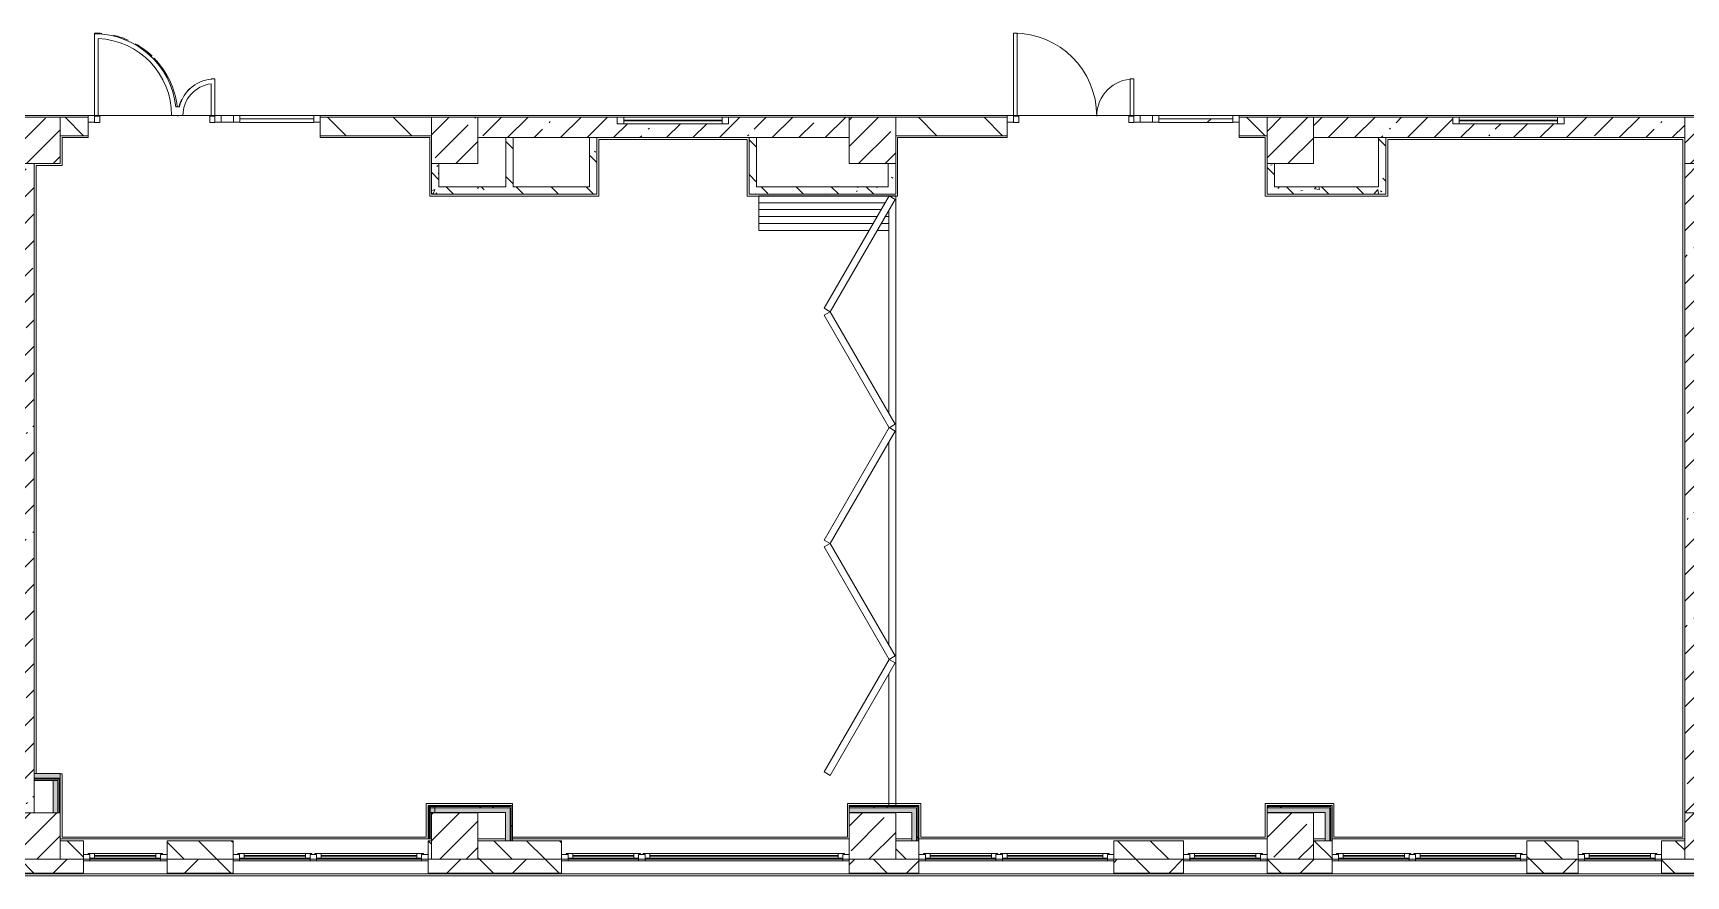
# Model space of a CAD drawing. Header units: millimetres. Extents: x -4005 to 195566, y -8553 to 29000.
# Drawn here: x 108310 to 126116, y -280 to 8808 of the extents above; entities that cross this region are included whole.
import ezdxf

# ---------------------------------------------------------------- set-up
doc = ezdxf.new("R2010")
doc.units = ezdxf.units.MM
for name, color, linetype, lineweight, true_color in [('A-DETL-GENF-9', 7, 'Continuous', 5, 0xaaaaaa), ('A-DOOR-2', 7, 'Continuous', 5, 0xaaaaaa), ('A-DOOR-FRAM-3', 7, 'Continuous', 5, 0xaaaaaa), ('A-FLOR-2', 7, 'Continuous', 5, 0xaaaaaa), ('A-WALL-4', 7, 'Continuous', 5, 0x737373), ('I-WALL-4', 7, 'Continuous', 5, 0xe7e7e7), ('I-WALL-5', 7, 'Continuous', 9, 0xe7e7e7), ('I-WALL-8', 7, 'Continuous', 5, 0x787878)]:
    doc.layers.add(name, color=color, linetype=linetype, lineweight=lineweight, true_color=true_color)
for name, color, linetype, lineweight in [('A-GLAZ-2', 7, 'Continuous', 5), ('A-GLAZ-CURT-2', 7, 'Continuous', 5), ('A-GLAZ-CWMG-2', 7, 'Continuous', 5), ('A-WALL', 7, 'Continuous', 9), ('A-WALL-2', 7, 'Continuous', 5), ('I-WALL-6', 7, 'Continuous', 5), ('S-COLS-3', 7, 'Continuous', 5)]:
    doc.layers.add(name, color=color, linetype=linetype, lineweight=lineweight)
pattern_1 = [(45, (60693.44, 0), (-285.1231, 285.1231), []), (45, (60978.57, 0), (-285.1231, 285.1231), [504.031, -100.806, 16.764, -84.042])]
pattern_2 = [(135, (60693.44, 0), (-353.5534, -353.5534), [])]
pattern_3 = [(135, (60693.44, 0), (-377.1708, -377.1708), [533.4, -88.9, 17.78, -88.9]), (135, (60693.44, 376.94), (-377.1708, -377.1708), []), (50, (60693.44, 0), (637.6445, -55.7866), [66.675, -733.425]), (355, (60693.44, 0), (-123.3494, 668.699), [53.34, -586.74]), (100.451, (60746.6, -4.65), (514.299, 612.908), [56.665, -623.315]), (46.184, (60693.44, 177.8), (948.776, -147.15), [100.012, -1100.137]), (96.636, (60772.5, 165.5), (830.909, 865.997), [84.998, -934.973]), (351.184, (60693.4, 177.8), (830.918, 865.988), [80.01, -880.11]), (21, (60782.34, 133.35), (530.6506, -357.9283), [66.675, -733.425]), (326, (60782.34, 133.35), (216.308, 644.6585), [53.34, -586.74]), (71.451, (60826.57, 103.5), (746.9596, 286.7243), [56.665, -623.315]), (37.5, (60693.44, 0), (10.8105, 295.9426), [16.764, -562.864, 16.764, -578.866, -588.962]), (37.5, (60693.44, 0), (10.8105, 295.9426), [-1175.258, 16.764, -572.198]), (7.5, (60693.44, 0), (233.8692, 350.6318), [16.764, -322.834, 16.764, -549.529, -224.472]), (7.5, (60693.44, 0), (233.8692, 350.6318), [-905.891, 16.764, -207.708]), (327.5, (60495.2, 0), (474.5678, -20.0513), [16.764, -205.486, 16.764, -676.656, -920.115]), (327.5, (60495.2, 0), (474.5678, -20.0513), [-915.67, 16.764, -903.351]), (317.5, (60406.3, 0), (518.4522, 88.9934), [16.764, -272.161, 16.764, -443.738, -653.415]), (317.5, (60406.3, 0), (518.4522, 88.9934), [-749.427, 16.764, -636.651])]
pattern_4 = [(45, (60693.44, 0), (-530.33, 530.33), []), (135, (60693.44, 0), (-530.33, -530.33), [])]

# ---------------------------------------------------------------- blocks, each defined once
blk = doc.blocks.new('BSC_Колонна _Прямоугольная - 500х500-V121-1_4_1_птичка')
at = {"layer": 'S-COLS-3'}
h = blk.add_hatch(dxfattribs=at)
h.set_pattern_fill('FP_157', color=256, style=0, pattern_type=2)
h.set_pattern_definition([(45, (-47660, -7650), (-285.123, 285.123), []), (45, (-47374.88, -7650), (-285.123, 285.123), [504.031, -100.806, 16.764, -84.042])])
h.paths.add_polyline_path([(250, -250), (250, 250), (-250, 250), (-250, -250), (-30, -250)])
for p, q in [((250, 250), (-250, 250)), ((-250, 250), (-250, -250)), ((250, -250), (250, 250)), ((-250, -250), (250, -250))]:
    blk.add_line(p, q, dxfattribs=at)
blk = doc.blocks.new('BSC_Колонна _Прямоугольная - 500х500-V122-1_4_1_птичка')
at = {"layer": 'S-COLS-3'}
h = blk.add_hatch(dxfattribs=at)
h.set_pattern_fill('FP_158', color=256, style=0, pattern_type=2)
h.set_pattern_definition([(45, (-52160, -7650), (-285.123, 285.123), []), (45, (-51874.88, -7650), (-285.123, 285.123), [504.031, -100.806, 16.764, -84.042])])
h.paths.add_polyline_path([(-250, -250), (250, -250), (250, 250), (-250, 250), (-250, 30)])
for p, q in [((250, 250), (-250, 250)), ((-250, 250), (-250, -250)), ((250, -250), (250, 250)), ((-250, -250), (250, -250))]:
    blk.add_line(p, q, dxfattribs=at)
blk = doc.blocks.new('BSC_Колонна _Прямоугольная - 500х500-V123-1_4_1_птичка')
at = {"layer": 'S-COLS-3'}
h = blk.add_hatch(dxfattribs=at)
h.set_pattern_fill('FP_159', color=256, style=0, pattern_type=2)
h.set_pattern_definition([(45, (-61160, -7650), (-285.1231, 285.1231), []), (45, (-60874.88, -7650), (-285.123, 285.123), [504.031, -100.806, 16.764, -84.042])])
h.paths.add_polyline_path([(-250, -250), (250, -250), (250, 250), (-250, 250), (-250, 30)])
for p, q in [((250, 250), (-250, 250)), ((-250, 250), (-250, -250)), ((250, -250), (250, 250)), ((-250, -250), (250, -250))]:
    blk.add_line(p, q, dxfattribs=at)
blk = doc.blocks.new('BSC_Колонна _Прямоугольная - 500х500-V126-1_4_1_птичка')
at = {"layer": 'S-COLS-3'}
h = blk.add_hatch(dxfattribs=at)
h.set_pattern_fill('FP_162', color=256, style=0, pattern_type=2)
h.set_pattern_definition([(45, (-47660, -150), (-285.123, 285.123), []), (45, (-47374.88, -150), (-285.123, 285.123), [504.031, -100.806, 16.764, -84.042])])
h.paths.add_polyline_path([(250, -250), (250, 250), (-250, 250), (-250, -250)])
for p, q in [((250, 250), (-250, 250)), ((-250, 250), (-250, -250)), ((250, -250), (250, 250)), ((-250, -250), (250, -250))]:
    blk.add_line(p, q, dxfattribs=at)
blk = doc.blocks.new('BSC_Колонна _Прямоугольная - 500х500-V127-1_4_1_птичка')
at = {"layer": 'S-COLS-3'}
h = blk.add_hatch(dxfattribs=at)
h.set_pattern_fill('FP_163', color=256, style=0, pattern_type=2)
h.set_pattern_definition([(45, (-52160, -150), (-285.123, 285.123), []), (45, (-51874.88, -150), (-285.123, 285.123), [504.031, -100.806, 16.764, -84.042])])
h.paths.add_polyline_path([(-250, -250), (250, -250), (250, 250), (-250, 250), (-250, -245)])
for p, q in [((250, 250), (-250, 250)), ((-250, 250), (-250, -250)), ((250, -250), (250, 250)), ((-250, -250), (250, -250))]:
    blk.add_line(p, q, dxfattribs=at)
blk = doc.blocks.new('BSC_Колонна _Прямоугольная - 500х500-V128-1_4_1_птичка')
at = {"layer": 'S-COLS-3'}
h = blk.add_hatch(dxfattribs=at)
h.set_pattern_fill('FP_164', color=256, style=0, pattern_type=2)
h.set_pattern_definition([(45, (-61160, -150), (-285.123, 285.123), []), (45, (-60874.88, -150), (-285.123, 285.123), [504.031, -100.806, 16.764, -84.042])])
h.paths.add_polyline_path([(-218, -250), (250, -250), (250, 250), (-250, 250), (-250, -250)])
for p, q in [((250, 250), (-250, 250)), ((-250, 250), (-250, -250)), ((250, -250), (250, 250)), ((-250, -250), (250, -250))]:
    blk.add_line(p, q, dxfattribs=at)
blk = doc.blocks.new('BSC_Колонна _Прямоугольная - 500х500-V129-1_4_1_птичка')
at = {"layer": 'S-COLS-3'}
h = blk.add_hatch(dxfattribs=at)
h.set_pattern_fill('FP_165', color=256, style=0, pattern_type=2)
h.set_pattern_definition([(45, (-65660, -150), (-285.1231, 285.1231), []), (45, (-65374.88, -150), (-285.1231, 285.1231), [504.031, -100.806, 16.764, -84.042])])
h.paths.add_polyline_path([(250, -250), (250, 250), (-250, 250), (-250, -250)])
for p, q in [((250, 250), (-250, 250)), ((-250, 250), (-250, -250)), ((250, -250), (250, 250)), ((-250, -250), (250, -250))]:
    blk.add_line(p, q, dxfattribs=at)
blk = doc.blocks.new('BSC_Колонна _Прямоугольная - 500х500-V132-1_4_1_птичка')
at = {"layer": 'S-COLS-3'}
h = blk.add_hatch(dxfattribs=at)
h.set_pattern_fill('FP_168', color=256, style=0, pattern_type=2)
h.set_pattern_definition([(45, (-65660, -7650), (-285.1231, 285.1231), []), (45, (-65374.88, -7650), (-285.1231, 285.1231), [504.031, -100.806, 16.764, -84.042])])
h.paths.add_polyline_path([(-30, -250), (250, -250), (250, 22), (220, 22), (220, 30), (250, 30), (250, 250), (-250, 250), (-250, -250)])
for p, q in [((220, 250), (-250, 250)), ((-250, 250), (-250, -250)), ((250, -250), (250, 22)), ((-250, -250), (250, -250))]:
    blk.add_line(p, q, dxfattribs=at)
blk = doc.blocks.new('120_Окно_СКБ_1Ст - 120_Окно_СКБ_1Ст 900х2500_h_-20664874-1_4_1_птичка')
at = {"layer": 'A-GLAZ-2'}
for p, q in [((-450, -127), (-450, -57)), ((-450, -57), (-380, -57)), ((450, -57), (-450, -57)), ((-380, -127), (-450, -127)), ((-450, -127), (-400, -127)), ((-380, -127), (-400, -127)), ((-400, -127), (-400, -137)), ((-400, -137), (400, -137)), ((400, -137), (-400, -137)), ((-380, -57), (-380, -127)), ((380, -87), (-380, -87)), ((-380, -87), (-380, -127)), ((-330, -137), (-330, -87)), ((-330, -107), (330, -107)), ((330, -117), (-330, -117)), ((330, -137), (330, -87)), ((380, -127), (380, -57)), ((380, -57), (450, -57)), ((380, -127), (380, -87)), ((450, -127), (380, -127)), ((400, -127), (380, -127)), ((400, -127), (450, -127)), ((400, -137), (400, -127)), ((450, -57), (450, -127))]:
    blk.add_line(p, q, dxfattribs=at)
blk = doc.blocks.new('120_Окно_СКБ_2Ст - 120_Окно_СКБ_2Ст 2100х2500 _мал створка справа_-V138-1_4_1_птичка')
at = {"layer": 'A-GLAZ-2'}
for p, q in [((-1050, -127), (-1050, -57)), ((-1050, -57), (-980, -57)), ((1050, -57), (-1050, -57)), ((-980, -127), (-1050, -127)), ((-1050, -127), (-1000, -127)), ((-980, -127), (-1000, -127)), ((-1000, -127), (-1000, -137)), ((-1000, -137), (170, -137)), ((170, -137), (-1000, -137)), ((-980, -57), (-980, -127)), ((150, -87), (-980, -87)), ((-980, -87), (-980, -127)), ((-930, -137), (-930, -87)), ((-930, -107), (100, -107)), ((100, -117), (-930, -117)), ((100, -137), (100, -87)), ((150, -127), (150, -57)), ((150, -57), (220, -57)), ((150, -127), (150, -87)), ((220, -127), (150, -127)), ((170, -127), (150, -127)), ((170, -127), (200, -127)), ((170, -137), (170, -127)), ((220, -127), (200, -127)), ((200, -127), (200, -137)), ((200, -137), (1000, -137)), ((1000, -137), (200, -137)), ((220, -57), (220, -127)), ((980, -87), (220, -87)), ((220, -87), (220, -127)), ((270, -137), (270, -87)), ((270, -107), (930, -107)), ((930, -117), (270, -117)), ((930, -137), (930, -87)), ((980, -127), (980, -57)), ((980, -57), (1050, -57)), ((980, -127), (980, -87)), ((1050, -127), (980, -127)), ((1000, -127), (980, -127)), ((1000, -127), (1050, -127)), ((1000, -137), (1000, -127)), ((1050, -57), (1050, -127))]:
    blk.add_line(p, q, dxfattribs=at)
blk = doc.blocks.new('120_Окно_СКБ_2Ст - 120_Окно_СКБ_2Ст 3100х2500 _мал_створка слева_-22446080-1_4_1_птичка')
at = {"layer": 'A-GLAZ-2'}
for p, q in [((-1550, -127), (-1550, -57)), ((-1550, -57), (-1480, -57)), ((1550, -57), (-1550, -57)), ((-1480, -127), (-1550, -127)), ((-1550, -127), (-1500, -127)), ((-1480, -127), (-1500, -127)), ((-1500, -127), (-1500, -137)), ((-1500, -137), (670, -137)), ((670, -137), (-1500, -137)), ((-1480, -57), (-1480, -127)), ((650, -87), (-1480, -87)), ((-1480, -87), (-1480, -127)), ((-1430, -137), (-1430, -87)), ((-1430, -107), (600, -107)), ((600, -117), (-1430, -117)), ((600, -137), (600, -87)), ((650, -127), (650, -57)), ((650, -57), (720, -57)), ((650, -127), (650, -87)), ((720, -127), (650, -127)), ((670, -127), (650, -127)), ((670, -127), (700, -127)), ((670, -137), (670, -127)), ((720, -127), (700, -127)), ((700, -127), (700, -137)), ((700, -137), (1500, -137)), ((1500, -137), (700, -137)), ((720, -57), (720, -127)), ((1480, -87), (720, -87)), ((720, -87), (720, -127)), ((770, -137), (770, -87)), ((770, -107), (1430, -107)), ((1430, -117), (770, -117)), ((1430, -137), (1430, -87)), ((1480, -127), (1480, -57)), ((1480, -57), (1550, -57)), ((1480, -127), (1480, -87)), ((1550, -127), (1480, -127)), ((1500, -127), (1480, -127)), ((1500, -127), (1550, -127)), ((1500, -137), (1500, -127)), ((1550, -57), (1550, -127))]:
    blk.add_line(p, q, dxfattribs=at)
blk = doc.blocks.new('DOR__перегородка__Прямоугольная - ТП-3_ Вн_ДПГ_6820х3300h-19315679-1_4_1_птичка')
at = {"layer": 'A-DOOR-2'}
for p, q in [((6445, 1474), (6820, 1474)), ((6445, 1474), (6445, 288)), ((6520, 1474), (6520, 244)), ((6595, 1474), (6595, 201)), ((6670, 1474), (6670, 158)), ((6745, 1474), (6745, 114)), ((6820, 1474), (6820, 0)), ((6445, 201), (6445, 75)), ((246, 75), (1664, 75)), ((246, 0), (6820, 0)), ((1814, 75), (1827, 75)), ((1977, 75), (4164, 75)), ((4314, 75), (4325, 75)), ((4475, 75), (6663, 75)), ((6520, 158), (6520, 75)), ((6595, 114), (6595, 75)), ((6813, 75), (6820, 75))]:
    blk.add_line(p, q, dxfattribs=at)
at = {"layer": 'A-DOOR-FRAM-3'}
for p, q in [((570, 707), (608, 772)), ((608, 772), (1820, 72)), ((1821, 72), (3033, 772)), ((3033, 772), (3071, 707)), ((3070, 707), (3107, 772)), ((3107, 772), (4320, 72)), ((4319, 72), (5532, 772)), ((5532, 772), (5569, 707)), ((5569, 707), (5607, 772)), ((5607, 772), (6819, 72)), ((1783, 7), (570, 707)), ((3071, 707), (1858, 7)), ((4282, 7), (3070, 707)), ((5569, 707), (4357, 7)), ((6781, 7), (5569, 707)), ((1820, 72), (1783, 7)), ((1858, 7), (1821, 72)), ((4320, 72), (4282, 7)), ((4357, 7), (4319, 72)), ((6819, 72), (6781, 7))]:
    blk.add_line(p, q, dxfattribs=at)
blk = doc.blocks.new('BSC_Колонна _Прямоугольная - 500х500-V140-1_4_1_птичка')
at = {"layer": 'S-COLS-3'}
h = blk.add_hatch(dxfattribs=at)
h.set_pattern_fill('FP_193', color=256, style=0, pattern_type=2)
h.set_pattern_definition([(45, (-56660, -150), (-285.123, 285.123), []), (45, (-56374.88, -150), (-285.123, 285.123), [504.031, -100.806, 16.764, -84.042])])
h.paths.add_polyline_path([(87, -250), (250, -250), (250, 250), (-250, 250), (-250, -250)])
for p, q in [((250, 250), (-250, 250)), ((-250, 250), (-250, -250)), ((250, -250), (250, 250)), ((-250, -250), (250, -250))]:
    blk.add_line(p, q, dxfattribs=at)
blk = doc.blocks.new('BSC_Колонна _Прямоугольная - 500х500-V141-1_4_1_птичка')
at = {"layer": 'S-COLS-3'}
h = blk.add_hatch(dxfattribs=at)
h.set_pattern_fill('FP_194', color=256, style=0, pattern_type=2)
h.set_pattern_definition([(45, (-56660, -7650), (-285.123, 285.123), []), (45, (-56374.88, -7650), (-285.123, 285.123), [504.031, -100.806, 16.764, -84.042])])
h.paths.add_polyline_path([(250, -250), (250, 250), (-250, 250), (-250, -250), (243, -250)])
for p, q in [((250, 250), (-250, 250)), ((-250, 250), (-250, -250)), ((250, -250), (250, 250)), ((-250, -250), (250, -250))]:
    blk.add_line(p, q, dxfattribs=at)
blk = doc.blocks.new('120_Окно_СКБ_1Ст - 120_Окно_СКБ_1Ст 900х2500_h_-V146-1_4_1_птичка')
at = {"layer": 'A-GLAZ-2'}
for p, q in [((-450, -127), (-450, -57)), ((-450, -57), (-380, -57)), ((450, -57), (-450, -57)), ((-380, -127), (-450, -127)), ((-450, -127), (-400, -127)), ((-380, -127), (-400, -127)), ((-400, -127), (-400, -137)), ((-400, -137), (400, -137)), ((400, -137), (-400, -137)), ((-380, -57), (-380, -127)), ((380, -87), (-380, -87)), ((-380, -87), (-380, -127)), ((-330, -137), (-330, -87)), ((-330, -107), (330, -107)), ((330, -117), (-330, -117)), ((330, -137), (330, -87)), ((380, -127), (380, -57)), ((380, -57), (450, -57)), ((380, -127), (380, -87)), ((450, -127), (380, -127)), ((400, -127), (380, -127)), ((400, -127), (450, -127)), ((400, -137), (400, -127)), ((450, -57), (450, -127))]:
    blk.add_line(p, q, dxfattribs=at)
blk = doc.blocks.new('120_Окно_СКБ_1Ст - 120_Окно_СКБ_1Ст 900х2500_h_-V156-1_4_1_птичка')
at = {"layer": 'A-GLAZ-2'}
for p, q in [((-450, -127), (-450, -57)), ((-450, -57), (-380, -57)), ((450, -57), (-450, -57)), ((-380, -127), (-450, -127)), ((-450, -127), (-400, -127)), ((-380, -127), (-400, -127)), ((-400, -127), (-400, -137)), ((-400, -137), (400, -137)), ((400, -137), (-400, -137)), ((-380, -57), (-380, -127)), ((380, -87), (-380, -87)), ((-380, -87), (-380, -127)), ((-330, -137), (-330, -87)), ((-330, -107), (330, -107)), ((330, -117), (-330, -117)), ((330, -137), (330, -87)), ((380, -127), (380, -57)), ((380, -57), (450, -57)), ((380, -127), (380, -87)), ((450, -127), (380, -127)), ((400, -127), (380, -127)), ((400, -127), (450, -127)), ((400, -137), (400, -127)), ((450, -57), (450, -127))]:
    blk.add_line(p, q, dxfattribs=at)
blk = doc.blocks.new('Прямоугольный импост - 50 x 70 мм-V232-1_4_1_птичка')
at = {"layer": 'A-GLAZ-CWMG-2'}
for p, q in [((-70, 35), (0, 35)), ((-70, -35), (-70, 35)), ((0, 35), (0, -35)), ((0, -35), (-70, -35))]:
    blk.add_line(p, q, dxfattribs=at)
blk = doc.blocks.new('Дверь_Витражная_остекление_ - ДВН_ДАО_Главный вход_1200 в свету-V240-1_4_1_птичка')
at = {"layer": 'A-DETL-GENF-9'}
for p, q in [((-607.5, 925), (-647.5, 925)), ((-647.5, 925), (-647.5, 917)), ((-607.5, 914.7), (-607.5, 925)), ((647.5, 430), (607.5, 430)), ((-647.5, 30), (-607.5, 30)), ((-592.5, 30), (-647.5, 30)), ((-607.5, 30), (-607.5, 37)), ((-592.5, -40), (-592.5, 30)), ((592.5, -40), (592.5, 30)), ((592.5, 30), (647.5, 30)), ((607.5, 37), (607.5, 30)), ((607.5, 30), (647.5, 30)), ((-647.5, -40), (-592.5, -40)), ((647.5, -40), (592.5, -40))]:
    blk.add_line(p, q, dxfattribs=at)
at = {"layer": 'A-DOOR-2'}
blk.add_line((-647.5, 925), (-647.5, 917), dxfattribs=at)
for centre, radius, start, end in [((-647.5, 30), 895, 85.00415, 90), ((-647.5, 30), 895, 66.09157, 76.75735), ((-647.5, 30), 895, 46.29046, 60.65283), ((-647.5, 30), 895, 6.49726, 44.08654), ((647.5, 30), 400, 111.27932, 114.05027), ((647.5, 30), 400, 152.83924, 163.42706), ((647.5, 30), 400, 132.31117, 137.0053), ((647.5, 30), 400, 178.97108, 180), ((-647.5, 30), 895, 360, 0.45558)]:
    blk.add_arc(centre, radius, start, end, dxfattribs=at)
blk = doc.blocks.new('Системная панель - Стемалит - 40мм-V234-1_4_1_птичка')
at = {"layer": 'A-GLAZ-CURT-2'}
for p, q in [((65, 35), (-65, 35)), ((-65, 35), (-65, -35)), ((65, -35), (65, 35)), ((-65, -35), (65, -35))]:
    blk.add_line(p, q, dxfattribs=at)
blk = doc.blocks.new('Прямоугольный импост - 50 x 70 мм-V235-1_4_1_птичка')
at = {"layer": 'A-GLAZ-CWMG-2'}
for p, q in [((-35, 35), (35, 35)), ((-35, -35), (-35, 35)), ((35, 35), (35, -35)), ((35, -35), (-35, -35))]:
    blk.add_line(p, q, dxfattribs=at)
blk = doc.blocks.new('Прямоугольный импост - 50 x 70 мм-V236-1_4_1_птичка')
at = {"layer": 'A-GLAZ-CWMG-2'}
for p, q in [((0, 35), (-70, 35)), ((-70, 35), (-70, -35)), ((0, -35), (0, 35)), ((-70, -35), (0, -35))]:
    blk.add_line(p, q, dxfattribs=at)
blk = doc.blocks.new('Системная панель - Стекло - 40мм-V241-1_4_1_птичка')
at = {"layer": 'A-GLAZ-CURT-2'}
for p, q in [((397.5, 0), (-397.5, 0)), ((-397.5, 0), (-397.5, -40)), ((397.5, -40), (397.5, 0)), ((-397.5, -40), (397.5, -40))]:
    blk.add_line(p, q, dxfattribs=at)
blk = doc.blocks.new('Прямоугольный импост - 50 x 70 мм-V238-1_4_1_птичка')
at = {"layer": 'A-GLAZ-CWMG-2'}
for p, q in [((-35, 35), (35, 35)), ((-35, -35), (-35, 35)), ((35, 35), (35, -35)), ((35, -35), (-35, -35))]:
    blk.add_line(p, q, dxfattribs=at)
blk = doc.blocks.new('Прямоугольный импост - 50 x 70 мм-V239-1_4_1_птичка')
at = {"layer": 'A-GLAZ-CWMG-2'}
blk.add_line((41770, 7918), (40975, 7918), dxfattribs=at)
blk = doc.blocks.new('Дверь_Витражная_остекление_ - ДВН_ДАО_Главный вход_1200 в свету-V242-1_4_1_птичка')
at = {"layer": 'A-DETL-GENF-9'}
for p, q in [((-607.5, 925), (-647.5, 925)), ((-647.5, 925), (-647.5, 35)), ((-607.5, 30), (-607.5, 925)), ((647.5, 430), (607.5, 430)), ((607.5, 430), (607.5, 30)), ((647.5, 35), (647.5, 430)), ((-647.5, 30), (-607.5, 30)), ((-592.5, 30), (-647.5, 30)), ((-592.5, -40), (-592.5, 30)), ((592.5, -40), (592.5, 30)), ((592.5, 30), (647.5, 30)), ((607.5, 30), (647.5, 30)), ((-647.5, -40), (-592.5, -40)), ((647.5, -40), (592.5, -40))]:
    blk.add_line(p, q, dxfattribs=at)
at = {"layer": 'A-DOOR-2'}
for p, q in [((-647.5, 925), (-647.5, 35)), ((647.5, 430), (647.5, 35))]:
    blk.add_line(p, q, dxfattribs=at)
for centre, radius, start, end in [((-647.5, 30), 895, 360, 90), ((647.5, 30), 400, 90, 180)]:
    blk.add_arc(centre, radius, start, end, dxfattribs=at)
blk = doc.blocks.new('Системная панель - Стекло - 40мм-V243-1_4_1_птичка')
at = {"layer": 'A-GLAZ-CURT-2'}
h = blk.add_hatch(dxfattribs=at)
h.set_pattern_fill('FP_251', color=256, style=0, pattern_type=2)
h.set_pattern_definition([(45, (-60642.5, -7383), (-1414.214, 1414.214), [1000, -3000]), (45, (-61642.5, -7883), (-1414.214, 1414.214), [3000, -1000]), (45, (-59642.5, -8383), (-1414.214, 1414.214), [1000, -3000])])
h.paths.add_polyline_path([(-249, -40), (398, -35), (398, 0), (-398, 0), (-398, -40)])
for p, q in [((398, 0), (-398, 0)), ((-398, 0), (-398, -40)), ((398, -40), (398, 0)), ((-398, -40), (398, -40))]:
    blk.add_line(p, q, dxfattribs=at)
blk = doc.blocks.new('120_Окно_СКБ_1Ст - 120_Окно_СКБ_1Ст 400х1200 EI30-V245-1_4_1_птичка')
at = {"layer": 'A-GLAZ-2'}
for p, q in [((-600, 40), (-600, 110)), ((-600, 110), (-530, 110)), ((600, 110), (-600, 110)), ((-530, 40), (-600, 40)), ((-600, 40), (600, 40)), ((-530, 110), (-530, 40)), ((530, 80), (-530, 80)), ((530, 70), (-530, 70)), ((530, 40), (530, 110)), ((530, 110), (600, 110)), ((600, 40), (530, 40)), ((600, 110), (600, 40))]:
    blk.add_line(p, q, dxfattribs=at)

msp = doc.modelspace()

# ---------------------------------------------------------------- hatches: boundary and pattern name
at = {"layer": 'A-WALL-2'}
h = msp.add_hatch(dxfattribs=at)
h.set_pattern_fill('FP_154', color=256, style=0, pattern_type=2)
h.set_pattern_definition([(135, (60693.44, 0), (-176.7767, -176.7767), [])])
h.paths.add_polyline_path([(117603.4, -100), (117853.4, -100), (117853.4, 100), (117603.4, 100), (117603.4, 33.3)])
h.paths.add_polyline_path([(108603.4, -100), (108853.4, -100), (108853.4, 100), (108603.4, 100)])
h.paths.add_polyline_path([(109753.4, -100), (110465, -100), (110465, 100), (109753.4, 100)])
h.paths.add_polyline_path([(125853.4, -100), (126103.4, -100), (126103.4, 100), (125853.4, 100)])
h.paths.add_polyline_path([(124782.3, -100), (124953.4, -100), (124953.4, 100), (124403.4, 100), (124403.4, -100)])
h.paths.add_polyline_path([(112565, -100), (112603.4, -94.7), (112603.4, 100), (112565, 100)])
h.paths.add_polyline_path([(122103.4, -100), (122303.4, -100), (122303.4, 100), (122103.4, 100), (122103.4, 42.9)])
h.paths.add_polyline_path([(113103.4, -100), (114003.4, -100), (114003.4, 100), (113103.4, 100), (113103.4, -25.1)])
h.paths.add_polyline_path([(120587, -100), (120703.4, -100), (120703.4, 100), (119953.4, 100), (119953.4, -100)])
h = msp.add_hatch(dxfattribs=at)
h.set_pattern_fill('FP_172', color=256, style=0, pattern_type=2)
h.set_pattern_definition([(45, (60693.44, 0), (-353.5534, 353.5534), []), (135, (60693.44, 0), (-353.5534, -353.5534), [])])
h.paths.add_polyline_path([(136387.3, -250), (136393.4, -250), (136393.4, -100), (134673.4, -100), (134673.4, -250), (136385.5, -250)])
h.paths.add_polyline_path([(127753.4, -250), (131353.4, -250), (131353.4, -100), (127753.4, -100), (127753.4, -113)])
h.paths.add_polyline_path([(132253.4, -250), (132973.4, -250), (132973.4, -100), (132253.4, -101.8), (132253.4, -118)])
h.paths.add_polyline_path([(124953.4, -250), (124953.4, -100), (124403.4, -100), (124403.4, -250), (124782.3, -250)])
h.paths.add_polyline_path([(120587, -250), (120703.4, -250), (120703.4, -100), (119953.4, -100), (119953.4, -250)])
h.paths.add_polyline_path([(121603.4, -250), (122303.4, -250), (122303.4, -100), (121603.4, -100), (121603.4, -128.3)])
h.paths.add_polyline_path([(117853.4, -250), (117853.4, -100), (117103.4, -100), (117103.4, -250), (117440.6, -250)])
h.paths.add_polyline_path([(126853.4, -250), (126853.4, -100), (125853.4, -100), (125853.4, -250)])
h.paths.add_polyline_path([(110465, -250), (110465, -100), (109753.4, -100), (109753.4, -250), (110099, -250)])
h.paths.add_polyline_path([(113245.4, -250), (114003.4, -250), (114003.4, -100), (112565, -100), (112565, -250)])
h.paths.add_polyline_path([(108853.4, -250), (108853.4, -100), (108103.4, -100), (108103.4, -250)])
h.paths.add_polyline_path([(105003.4, -250), (105003.4, -100), (103431, -100), (103431, -250), (104855, -250)])
h.paths.add_polyline_path([(100633.4, -250), (101331, -250), (101331, -100), (100633.4, -100), (100633.4, -180.4)])
h.paths.add_polyline_path([(99611, -250), (99733.4, -250), (99733.4, -100), (99084.4, -100), (99084.4, -250)])
at = {"layer": 'I-WALL-4'}
for points in [[(108594.8, 775), (108603.4, 775), (108603.4, 825), (108323.4, 820), (108323.4, 775), (108578.4, 775)], [(108528.4, 400), (108578.4, 400), (108578.4, 750), (108528.4, 750), (108528.4, 500)], [(112583.4, 405), (113398.4, 405), (113398.4, 455), (112565, 455), (112565, 405)], [(113448.4, 100), (113448.4, 455), (113398.4, 455), (113398.4, 100)], [(117440.6, 405), (117778.4, 405), (117778.4, 455), (117103.4, 455), (117103.4, 405)], [(122228.4, 405), (122278.4, 405), (122278.4, 455), (121603.4, 455), (121603.4, 405), (122103.4, 405)]]:
    msp.add_hatch(color=256, dxfattribs=at).paths.add_polyline_path(points)
h = msp.add_hatch(color=256, dxfattribs=at)
h.paths.add_polyline_path([(112590, 120), (112603.4, 120), (112603.4, 400), (112590, 405)])
h.paths.add_polyline_path([(112590, 455), (112640, 455), (112640, 480), (112590, 480)])
at = {"layer": 'I-WALL-5'}
for points in [[(117828.4, 100), (117828.4, 455), (117778.4, 455), (117778.4, 100)], [(122228.4, 100), (122278.4, 100), (122278.4, 405), (122228.4, 405), (122228.4, 120)]]:
    msp.add_hatch(color=256, dxfattribs=at).paths.add_polyline_path(points)
at = {"layer": 'I-WALL-6'}
h = msp.add_hatch(dxfattribs=at)
h.set_pattern_fill('FP_171', color=256, style=0, pattern_type=2)
h.set_pattern_definition(pattern_2)
h.paths.add_polyline_path([(111403.4, 7700), (112603.4, 7700), (112603.4, 7900), (111403.4, 7900), (111403.4, 7875.2)])
h.paths.add_polyline_path([(108623.4, 7700), (108903.4, 7700), (108903.4, 7900), (108603.4, 7900), (108603.4, 7700)])
h = msp.add_hatch(dxfattribs=at)
h.set_pattern_fill('FP_153', color=256, style=0, pattern_type=2)
h.set_pattern_definition(pattern_1)
h.paths.add_polyline_path([(113103.4, 7680), (117103.4, 7680), (117103.4, 7900), (115803.4, 7900), (115803.4, 7830), (114603.4, 7830), (114603.4, 7900), (113103.4, 7900), (113103.4, 7875.2)])
h = msp.add_hatch(dxfattribs=at)
h.set_pattern_fill('FP_171', color=256, style=0, pattern_type=2)
h.set_pattern_definition(pattern_2)
h.paths.add_polyline_path([(121303.4, 7700), (121603.4, 7700), (121603.4, 7900), (121303.4, 7900), (121303.4, 7875.2)])
h.paths.add_polyline_path([(118489.4, 7700), (118803.4, 7700), (118803.4, 7900), (117603.4, 7900), (117603.4, 7700), (117873.4, 7700)])
h = msp.add_hatch(dxfattribs=at)
h.set_pattern_fill('FP_153', color=256, style=0, pattern_type=2)
h.set_pattern_definition(pattern_1)
h.paths.add_polyline_path([(126103.4, 7680), (126103.4, 7900), (124803.4, 7900), (124803.4, 7830), (123603.4, 7830), (123603.4, 7900), (122103.4, 7900), (122103.4, 7680), (126083.4, 7680)])
h = msp.add_hatch(dxfattribs=at)
h.set_pattern_fill('FP_153', color=256, style=0, pattern_type=2)
h.set_pattern_definition(pattern_1)
h.paths.add_polyline_path([(108103.4, 400), (108323.4, 400), (108323.4, 7400), (108103.4, 7400), (108103.4, 500)])
h = msp.add_hatch(dxfattribs=at)
h.set_pattern_fill('FP_153', color=256, style=0, pattern_type=2)
h.set_pattern_definition(pattern_1)
h.paths.add_polyline_path([(126323.4, 400), (126323.4, 7400), (126103.4, 7400), (126103.4, 400)])
h = msp.add_hatch(dxfattribs=at)
h.set_pattern_fill('FP_250', color=256, style=0, pattern_type=2)
h.set_pattern_definition(pattern_4)
h.paths.add_polyline_path([(113460.9, 467.5), (113460.9, 480), (112640, 478.9), (112640, 467.5), (113448.4, 467.5)])
h.paths.add_polyline_path([(112565, 467.5), (112590, 467.5), (112590, 480), (112565, 480)])
h = msp.add_hatch(dxfattribs=at)
h.set_pattern_fill('FP_250', color=256, style=0, pattern_type=2)
h.set_pattern_definition(pattern_4)
h.paths.add_polyline_path([(112590, 455), (112590, 467.5), (112565, 467.5), (112565, 455), (112583.4, 455)])
h.paths.add_polyline_path([(112640, 455), (113448.4, 455), (113448, 467.5), (112640, 466.4)])
h = msp.add_hatch(dxfattribs=at)
h.set_pattern_fill('FP_250', color=256, style=0, pattern_type=2)
h.set_pattern_definition(pattern_4)
h.paths.add_polyline_path([(113460.9, 100), (113460.9, 467.5), (113448.4, 467.5), (113448.4, 100)])
h = msp.add_hatch(dxfattribs=at)
h.set_pattern_fill('FP_250', color=256, style=0, pattern_type=2)
h.set_pattern_definition(pattern_4)
h.paths.add_polyline_path([(113473.4, 100), (113470.6, 480), (113460.9, 480), (113460.9, 100)])
h = msp.add_hatch(dxfattribs=at)
h.set_pattern_fill('FP_250', color=256, style=0, pattern_type=2)
h.set_pattern_definition(pattern_4)
h.paths.add_polyline_path([(117103.4, 467.5), (117840.9, 467.5), (117840.9, 480), (117103.4, 480)])
h = msp.add_hatch(dxfattribs=at)
h.set_pattern_fill('FP_250', color=256, style=0, pattern_type=2)
h.set_pattern_definition(pattern_4)
h.paths.add_polyline_path([(117103.4, 455), (117828.4, 455), (117828, 467.5), (117103.4, 467.5)])
h = msp.add_hatch(dxfattribs=at)
h.set_pattern_fill('FP_250', color=256, style=0, pattern_type=2)
h.set_pattern_definition(pattern_4)
h.paths.add_polyline_path([(117840.9, 100), (117840.9, 467.5), (117828.4, 467.5), (117828.4, 100)])
h = msp.add_hatch(dxfattribs=at)
h.set_pattern_fill('FP_250', color=256, style=0, pattern_type=2)
h.set_pattern_definition(pattern_4)
h.paths.add_polyline_path([(117853.4, 100), (117853.4, 480), (117840.9, 480), (117840.9, 100)])
h = msp.add_hatch(dxfattribs=at)
h.set_pattern_fill('FP_250', color=256, style=0, pattern_type=2)
h.set_pattern_definition(pattern_4)
h.paths.add_polyline_path([(121603.4, 467.5), (122303.4, 467.5), (122303.4, 480), (121603.4, 480)])
h = msp.add_hatch(dxfattribs=at)
h.set_pattern_fill('FP_250', color=256, style=0, pattern_type=2)
h.set_pattern_definition(pattern_4)
h.paths.add_polyline_path([(121603.4, 455), (122290.9, 455), (122290.9, 467.5), (121603.4, 467.5)])
at = {"layer": 'I-WALL-8'}
h = msp.add_hatch(dxfattribs=at)
h.set_pattern_fill('FP_179', color=256, style=0, pattern_type=2)
h.set_pattern_definition(pattern_3)
h.paths.add_polyline_path([(113483.4, 7150), (113483.4, 7680), (113403.4, 7680), (113403.4, 7150), (113473.4, 7150)])
h = msp.add_hatch(dxfattribs=at)
h.set_pattern_fill('FP_179', color=256, style=0, pattern_type=2)
h.set_pattern_definition(pattern_3)
h.paths.add_polyline_path([(114383.4, 7150), (114383.4, 7680), (114303.4, 7680), (114303.4, 7150)])
h = msp.add_hatch(dxfattribs=at)
h.set_pattern_fill('FP_179', color=256, style=0, pattern_type=2)
h.set_pattern_definition(pattern_3)
h.paths.add_polyline_path([(116023.4, 7070), (116103.4, 7070), (116103.4, 7680), (116023.4, 7680), (116023.4, 7150)])
h = msp.add_hatch(dxfattribs=at)
h.set_pattern_fill('FP_179', color=256, style=0, pattern_type=2)
h.set_pattern_definition(pattern_3)
h.paths.add_polyline_path([(122883.4, 7070), (122883.4, 7680), (122803.4, 7680), (122803.4, 7070)])
h = msp.add_hatch(dxfattribs=at)
h.set_pattern_fill('FP_179', color=256, style=0, pattern_type=2)
h.set_pattern_definition(pattern_3)
h.paths.add_polyline_path([(112603.4, 7070), (112683.4, 7070), (112683.4, 7400), (112603.4, 7400), (112603.4, 7150)])
h = msp.add_hatch(dxfattribs=at)
h.set_pattern_fill('FP_179', color=256, style=0, pattern_type=2)
h.set_pattern_definition(pattern_3)
h.paths.add_polyline_path([(117603.4, 7150), (117603.4, 7400), (117523.4, 7400), (117523.4, 7150), (117596.7, 7150)])
h = msp.add_hatch(dxfattribs=at)
h.set_pattern_fill('FP_179', color=256, style=0, pattern_type=2)
h.set_pattern_definition(pattern_3)
h.paths.add_polyline_path([(121683.4, 7070), (121683.4, 7400), (121603.4, 7400), (121603.4, 7070)])
h = msp.add_hatch(dxfattribs=at)
h.set_pattern_fill('FP_179', color=256, style=0, pattern_type=2)
h.set_pattern_definition(pattern_3)
h.paths.add_polyline_path([(114383.4, 7070), (114383.4, 7150), (112683.4, 7150), (112683.4, 7070), (113473.4, 7070)])
h = msp.add_hatch(dxfattribs=at)
h.set_pattern_fill('FP_179', color=256, style=0, pattern_type=2)
h.set_pattern_definition(pattern_3)
h.paths.add_polyline_path([(117083.4, 7070), (117603.4, 7070), (117603.4, 7150), (116103.4, 7150), (116103.4, 7070), (116831.6, 7070)])
h = msp.add_hatch(dxfattribs=at)
h.set_pattern_fill('FP_179', color=256, style=0, pattern_type=2)
h.set_pattern_definition(pattern_3)
h.paths.add_polyline_path([(122103.4, 7070), (122803.4, 7070), (122803.4, 7150), (121683.4, 7150), (121683.4, 7070)])

# ---------------------------------------------------------------- linework, layer by layer
at = {"layer": 'A-FLOR-2'}
for p, q in [((108973.4, 8800), (108973.4, 7920)), ((109013.4, 7920), (109013.4, 8749)), ((110228.4, 8260.7), (110228.4, 7920)), ((110268.4, 7920), (110268.4, 8313)), ((109886.6, 8012.8), (109848.5, 8012.8)), ((99433.4, 7920), (126609.7, 7920)), ((108903.4, 7680), (108623.4, 7680)), ((108623.4, 7680), (108623.4, 7380)), ((108903.4, 7700), (108903.4, 7680)), ((111403.4, 7680), (111403.4, 7700)), ((112583.4, 7680), (111403.4, 7680)), ((112583.4, 7050), (112583.4, 7680)), ((116003.4, 7660), (114403.4, 7660)), ((114403.4, 7660), (114403.4, 7050)), ((116003.4, 7050), (116003.4, 7660)), ((118803.4, 7680), (117623.4, 7680)), ((117623.4, 7680), (117623.4, 7050)), ((118803.4, 7700), (118803.4, 7680)), ((121303.4, 7680), (121303.4, 7700)), ((121583.4, 7680), (121303.4, 7680)), ((121583.4, 7050), (121583.4, 7680)), ((126083.4, 7660), (122903.4, 7660)), ((122903.4, 7660), (122903.4, 7050)), ((126083.4, 140), (126083.4, 7660)), ((108623.4, 7380), (108343.4, 7380)), ((108343.4, 7380), (108343.4, 825)), ((114403.4, 7050), (112583.4, 7050)), ((117530.2, 7050), (116003.4, 7050)), ((117623.4, 7050), (117536.6, 7050)), ((122903.4, 7050), (121583.4, 7050)), ((108603.4, 820), (108623.4, 820)), ((108623.4, 820), (108623.4, 140)), ((112545, 140), (112545, 500)), ((112545, 500), (113473.4, 500)), ((113473.4, 500), (113473.4, 480)), ((117083.4, 140), (117083.4, 500)), ((117083.4, 500), (117873.4, 500)), ((117873.4, 500), (117873.4, 140)), ((121583.4, 140), (121583.4, 500)), ((121583.4, 500), (122323.4, 500)), ((122323.4, 500), (122323.4, 140)), ((108623.4, 140), (112545, 140)), ((113473.4, 140), (117083.4, 140)), ((117873.4, 140), (121583.4, 140)), ((122323.4, 140), (126083.4, 140))]:
    msp.add_line(p, q, dxfattribs=at)
for centre, radius, start, end in [((108973.4, 7920), 880, 6.05535, 90), ((108973.4, 7920), 830, 360, 87.23769), ((110268.4, 7920), 393, 90, 166.33705), ((110268.4, 7920), 343, 96.69696, 180)]:
    msp.add_arc(centre, radius, start, end, dxfattribs=at)
at = {"layer": 'A-WALL'}
for p, q in [((114383.4, 7680), (114303.4, 7680)), ((116103.4, 7680), (116023.4, 7680)), ((122883.4, 7680), (122803.4, 7680)), ((108323.4, 825), (108323.4, 750)), ((108323.4, 775), (108603.4, 775)), ((108323.4, 762.5), (108590.9, 762.5)), ((108578.4, 750), (108528.4, 750)), ((108578.4, 400), (108578.4, 750)), ((108590.9, 400), (108590.9, 762.5)), ((113460.9, 467.5), (112565, 467.5)), ((113448.4, 455), (112565, 455)), ((112577.5, 480), (112577.5, 120)), ((112590, 480), (112590, 120)), ((113448.4, 100), (113448.4, 455)), ((113460.9, 100), (113460.9, 467.5)), ((117840.9, 467.5), (117103.4, 467.5)), ((117828.4, 455), (117103.4, 455)), ((117828.4, 455), (117828.4, 100)), ((117840.9, 467.5), (117840.9, 100)), ((122290.9, 467.5), (121603.4, 467.5)), ((122278.4, 455), (121603.4, 455)), ((122278.4, 455), (122278.4, 100)), ((122290.9, 467.5), (122290.9, 100)), ((108853.4, -100), (108603.4, -100)), ((110465, -100), (109753.4, -100)), ((112603.4, -100), (112565, -100)), ((114003.4, -100), (113103.4, -100)), ((117853.4, -100), (117603.4, -100)), ((120703.4, -100), (119953.4, -100)), ((122303.4, -100), (122103.4, -100)), ((124953.4, -100), (124403.4, -100)), ((126103.4, -100), (125853.4, -100)), ((108103.4, -250), (108853.4, -250)), ((108103.4, -253), (108853.4, -253)), ((109753.4, -250), (110465, -250)), ((109753.4, -253), (110465, -253)), ((112565, -250), (114003.4, -250)), ((112565, -253), (114003.4, -253)), ((117103.4, -250), (117853.4, -250)), ((117103.4, -253), (117853.4, -253)), ((119953.4, -250), (120703.4, -250)), ((119953.4, -253), (120703.4, -253)), ((121603.4, -250), (122303.4, -250)), ((121603.4, -253), (122303.4, -253)), ((124403.4, -250), (124953.4, -250)), ((124403.4, -253), (124953.4, -253)), ((125853.4, -250), (126853.4, -250)), ((125853.4, -253), (126853.4, -253))]:
    msp.add_line(p, q, dxfattribs=at)
at = {"layer": 'A-WALL-2'}
for p, q in [((108853.4, 100), (108603.4, 100)), ((108853.4, -258), (108853.4, 100)), ((110465, 100), (109753.4, 100)), ((109753.4, 100), (109753.4, -258)), ((110465, -258), (110465, 100)), ((112603.4, 100), (112565, 100)), ((112565, 100), (112565, -258)), ((114003.4, 100), (113103.4, 100)), ((114003.4, -258), (114003.4, 100)), ((117778.4, 100), (117603.4, 100)), ((117853.4, -258), (117853.4, 100)), ((120703.4, 100), (119953.4, 100)), ((119953.4, 100), (119953.4, -258)), ((120703.4, -258), (120703.4, 100)), ((122228.4, 100), (122103.4, 100)), ((122303.4, -258), (122303.4, 100)), ((124953.4, 100), (124403.4, 100)), ((124403.4, 100), (124403.4, -258)), ((124953.4, -258), (124953.4, 100)), ((126103.4, 100), (125853.4, 100)), ((125853.4, 100), (125853.4, -258)), ((108853.4, -100), (109753.4, -100)), ((110465, -100), (112565, -100)), ((114003.4, -100), (117103.4, -100)), ((117103.4, -100), (117103.4, -258)), ((117853.4, -100), (119953.4, -100)), ((120703.4, -100), (121603.4, -100)), ((121603.4, -100), (121603.4, -258)), ((122303.4, -100), (124403.4, -100)), ((124953.4, -100), (125853.4, -100)), ((109753.4, -258), (99084.4, -258)), ((124953.4, -258), (109753.4, -258)), ((124953.4, -258), (132973.4, -258))]:
    msp.add_line(p, q, dxfattribs=at)
at = {"layer": 'A-WALL-4'}
msp.add_line((132973.4, -280), (60403.4, -280), dxfattribs=at)
at = {"layer": 'I-WALL-6'}
for p, q in [((108903.4, 7900), (108603.4, 7900)), ((108903.4, 7700), (108903.4, 7900)), ((112603.4, 7900), (111403.4, 7900)), ((111403.4, 7900), (111403.4, 7700)), ((114603.4, 7900), (113103.4, 7900)), ((117103.4, 7900), (115803.4, 7900)), ((118803.4, 7900), (117603.4, 7900)), ((118803.4, 7700), (118803.4, 7900)), ((121603.4, 7900), (121303.4, 7900)), ((121303.4, 7900), (121303.4, 7700)), ((123603.4, 7900), (122103.4, 7900)), ((126103.4, 7900), (124803.4, 7900)), ((108603.4, 7700), (108903.4, 7700)), ((111403.4, 7700), (112603.4, 7700)), ((113103.4, 7680), (114303.4, 7680)), ((113403.4, 7680), (113403.4, 7150)), ((113483.4, 7150), (113483.4, 7680)), ((114303.4, 7680), (114303.4, 7150)), ((114383.4, 7070), (114383.4, 7680)), ((114383.4, 7680), (116023.4, 7680)), ((116023.4, 7680), (116023.4, 7070)), ((116103.4, 7150), (116103.4, 7680)), ((116103.4, 7680), (117103.4, 7680)), ((117603.4, 7700), (118803.4, 7700)), ((121303.4, 7700), (121603.4, 7700)), ((122103.4, 7680), (122803.4, 7680)), ((122803.4, 7680), (122803.4, 7150)), ((122883.4, 7070), (122883.4, 7680)), ((122883.4, 7680), (126103.4, 7680)), ((108323.4, 825), (108323.4, 7400)), ((112603.4, 7400), (112603.4, 7070)), ((112683.4, 7150), (112683.4, 7400)), ((117523.4, 7400), (117523.4, 7150)), ((117603.4, 7070), (117603.4, 7400)), ((121603.4, 7400), (121603.4, 7070)), ((121683.4, 7150), (121683.4, 7400)), ((126103.4, 7400), (126103.4, 400)), ((113403.4, 7150), (112683.4, 7150)), ((114303.4, 7150), (113483.4, 7150)), ((117523.4, 7150), (116103.4, 7150)), ((122803.4, 7150), (121683.4, 7150)), ((112603.4, 7070), (114383.4, 7070)), ((116023.4, 7070), (117603.4, 7070)), ((121603.4, 7070), (122883.4, 7070)), ((108603.4, 825), (108323.4, 825)), ((108323.4, 400), (108323.4, 750)), ((108323.4, 750), (108528.4, 750)), ((108528.4, 750), (108528.4, 400)), ((108603.4, 400), (108603.4, 825)), ((113473.4, 480), (112565, 480)), ((112565, 480), (112565, 120)), ((112565, 405), (113398.4, 405)), ((112640, 400), (112640, 480)), ((113398.4, 405), (113398.4, 100)), ((113473.4, 100), (113473.4, 480)), ((117853.4, 480), (117103.4, 480)), ((117103.4, 480), (117103.4, 405)), ((117103.4, 405), (117778.4, 405)), ((117778.4, 405), (117778.4, 100)), ((117853.4, 100), (117853.4, 480)), ((122303.4, 480), (121603.4, 480)), ((121603.4, 480), (121603.4, 405)), ((121603.4, 405), (122228.4, 405)), ((122228.4, 405), (122228.4, 100)), ((122303.4, 100), (122303.4, 480)), ((108603.4, 120), (112603.4, 120)), ((113103.4, 120), (113398.4, 120)), ((113472.8, 120), (117103.4, 120)), ((117603.4, 120), (117778.4, 120)), ((117778.4, 100), (117853.4, 100)), ((117852.8, 120), (121603.4, 120)), ((122103.4, 120), (122228.4, 120)), ((122228.4, 100), (122303.4, 100)), ((122302.6, 120), (126103.4, 120))]:
    msp.add_line(p, q, dxfattribs=at)

# ---------------------------------------------------------------- block references
at = {"layer": 'A-DOOR-2'}
for name, p in [('Дверь_Витражная_остекление_ - ДВН_ДАО_Главный вход_1200 в свету-V240-1_4_1_птичка', (109620.9, 7883)), ('Дверь_Витражная_остекление_ - ДВН_ДАО_Главный вход_1200 в свету-V242-1_4_1_птичка', (119520.9, 7883))]:
    msp.add_blockref(name, p, dxfattribs=at)
at = {"layer": 'A-DOOR-2', "rotation": 89.99999999999955}
msp.add_blockref('DOR__перегородка__Прямоугольная - ТП-3_ Вн_ДПГ_6820х3300h-19315679-1_4_1_птичка', (117603.4, 233.9), dxfattribs=at)
at = {"layer": 'A-GLAZ-2'}
for p in [(115203.4, 7790), (124203.4, 7790)]:
    msp.add_blockref('120_Окно_СКБ_1Ст - 120_Окно_СКБ_1Ст 400х1200 EI30-V245-1_4_1_птичка', p, dxfattribs=at)
at = {"layer": 'A-GLAZ-2', "rotation": 180}
for name, p in [('120_Окно_СКБ_1Ст - 120_Окно_СКБ_1Ст 900х2500_h_-20664874-1_4_1_птичка', (109303.4, -175)), ('120_Окно_СКБ_2Ст - 120_Окно_СКБ_2Ст 2100х2500 _мал створка справа_-V138-1_4_1_птичка', (111515, -175)), ('120_Окно_СКБ_2Ст - 120_Окно_СКБ_2Ст 3100х2500 _мал_створка слева_-22446080-1_4_1_птичка', (115553.4, -175)), ('120_Окно_СКБ_2Ст - 120_Окно_СКБ_2Ст 2100х2500 _мал створка справа_-V138-1_4_1_птичка', (118903.4, -175)), ('120_Окно_СКБ_1Ст - 120_Окно_СКБ_1Ст 900х2500_h_-V156-1_4_1_птичка', (121153.4, -175)), ('120_Окно_СКБ_2Ст - 120_Окно_СКБ_2Ст 2100х2500 _мал створка справа_-V138-1_4_1_птичка', (123353.4, -175)), ('120_Окно_СКБ_1Ст - 120_Окно_СКБ_1Ст 900х2500_h_-V146-1_4_1_птичка', (125403.4, -175))]:
    msp.add_blockref(name, p, dxfattribs=at)
at = {"layer": 'A-GLAZ-CURT-2'}
for name, p in [('Системная панель - Стемалит - 40мм-V234-1_4_1_птичка', (110403.4, 7883)), ('Системная панель - Стекло - 40мм-V241-1_4_1_птичка', (110935.9, 7883)), ('Системная панель - Стемалит - 40мм-V234-1_4_1_птичка', (120303.4, 7883)), ('Системная панель - Стекло - 40мм-V243-1_4_1_птичка', (120835.9, 7883))]:
    msp.add_blockref(name, p, dxfattribs=at)
at = {"layer": 'A-GLAZ-CWMG-2', "rotation": 180}
for p in [(108903.4, 7883), (118803.4, 7883)]:
    msp.add_blockref('Прямоугольный импост - 50 x 70 мм-V236-1_4_1_птичка', p, dxfattribs=at)
at = {"layer": 'A-GLAZ-CWMG-2', "extrusion": (0, 0, -1), "rotation": 180}
for name, p in [('Прямоугольный импост - 50 x 70 мм-V235-1_4_1_птичка', (-110303.4, 7883)), ('Прямоугольный импост - 50 x 70 мм-V238-1_4_1_птичка', (-110503.4, 7883)), ('Прямоугольный импост - 50 x 70 мм-V232-1_4_1_птичка', (-111403.4, 7883)), ('Прямоугольный импост - 50 x 70 мм-V235-1_4_1_птичка', (-120203.4, 7883)), ('Прямоугольный импост - 50 x 70 мм-V238-1_4_1_птичка', (-120403.4, 7883)), ('Прямоугольный импост - 50 x 70 мм-V232-1_4_1_птичка', (-121303.4, 7883))]:
    msp.add_blockref(name, p, dxfattribs=at)
at = {"layer": 'A-GLAZ-CWMG-2'}
for p in [(69563.4, 0), (79463.4, 0)]:
    msp.add_blockref('Прямоугольный импост - 50 x 70 мм-V239-1_4_1_птичка', p, dxfattribs=at)
at = {"layer": 'S-COLS-3'}
for name, p in [('BSC_Колонна _Прямоугольная - 500х500-V121-1_4_1_птичка', (108353.4, 7650)), ('BSC_Колонна _Прямоугольная - 500х500-V122-1_4_1_птичка', (112853.4, 7650)), ('BSC_Колонна _Прямоугольная - 500х500-V141-1_4_1_птичка', (117353.4, 7650)), ('BSC_Колонна _Прямоугольная - 500х500-V123-1_4_1_птичка', (121853.4, 7650)), ('BSC_Колонна _Прямоугольная - 500х500-V132-1_4_1_птичка', (126353.4, 7650)), ('BSC_Колонна _Прямоугольная - 500х500-V126-1_4_1_птичка', (108353.4, 150)), ('BSC_Колонна _Прямоугольная - 500х500-V127-1_4_1_птичка', (112853.4, 150)), ('BSC_Колонна _Прямоугольная - 500х500-V140-1_4_1_птичка', (117353.4, 150)), ('BSC_Колонна _Прямоугольная - 500х500-V128-1_4_1_птичка', (121853.4, 150)), ('BSC_Колонна _Прямоугольная - 500х500-V129-1_4_1_птичка', (126353.4, 150))]:
    msp.add_blockref(name, p, dxfattribs=at)

doc.saveas('drawing.dxf')
